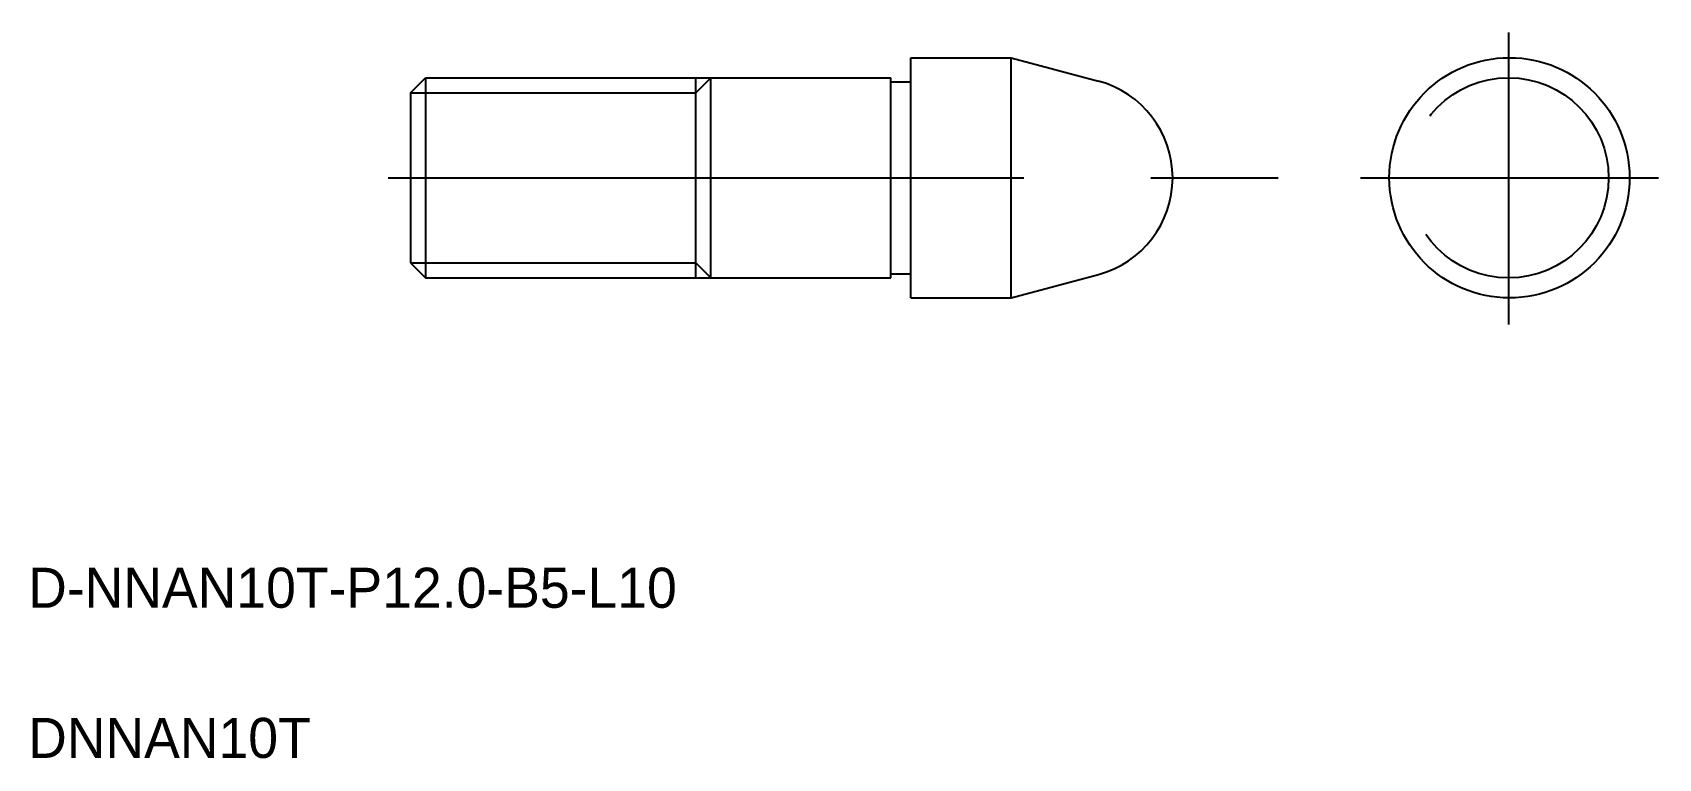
# Model space of a CAD drawing. Extents: x 23.5 to 104.7, y 20 to 56.2.
import ezdxf

# ---------------------------------------------------------------- set-up
doc = ezdxf.new("R2010")
doc.units = 0
doc.linetypes.add('CENTER', pattern=[50.8, 31.75, -6.35, 6.35, -6.35])
doc.linetypes.add('DASHED', pattern=[19.05, 12.7, -6.35])
doc.layers.get('0').update_dxf_attribs({"linetype": 'CONTINUOUS'})
doc.layers.add('CENTER', color=1, linetype='CENTER')

msp = doc.modelspace()

# ---------------------------------------------------------------- linework, layer by layer
at = {"color": 7, "linetype": 'CONTINUOUS'}
for p, q in [((67.344, 54.987), (72.344, 54.987)), ((67.344, 42.987), (67.344, 54.987)), ((72.344, 54.987), (76.712, 53.816)), ((72.344, 42.987), (72.344, 54.987)), ((42.344, 53.237), (43.094, 53.987)), ((43.094, 53.987), (57.344, 53.987)), ((43.094, 53.987), (43.094, 43.987)), ((56.594, 43.987), (56.594, 53.987)), ((57.344, 53.987), (66.344, 53.987)), ((57.344, 43.987), (57.344, 53.987)), ((66.344, 43.987), (66.344, 53.987)), ((66.344, 53.787), (67.344, 53.787)), ((42.344, 53.237), (42.344, 44.737)), ((42.344, 44.737), (43.094, 43.987)), ((43.094, 43.987), (57.344, 43.987)), ((57.344, 43.987), (66.344, 43.987)), ((66.344, 44.187), (67.344, 44.187)), ((72.344, 42.987), (76.712, 44.157)), ((67.344, 42.987), (72.344, 42.987)), ((68.594, 42.987), (68.594, 42.987)), ((69.844, 42.987), (69.844, 42.987))]:
    msp.add_line(p, q, dxfattribs=at)
at = {"color": 3, "linetype": 'CONTINUOUS'}
for p, q in [((56.594, 53.237), (57.344, 53.987)), ((42.344, 53.237), (56.594, 53.237)), ((42.344, 44.737), (56.594, 44.737)), ((56.594, 44.737), (57.344, 43.987))]:
    msp.add_line(p, q, dxfattribs=at)
at = {"color": 7, "linetype": 'CONTINUOUS'}
msp.add_circle((97.239, 48.987), 6, dxfattribs=at)
at = {"color": 3, "linetype": 'DASHED'}
msp.add_circle((97.19, 48.987), 5, dxfattribs=at)
at = {"color": 7, "linetype": 'CONTINUOUS'}
msp.add_arc((75.418, 48.987), 5, 285, 75.00001, dxfattribs=at)
at = {"layer": 'CENTER', "color": 1, "linetype": 'CENTER'}
for p, q in [((97.19, 56.244), (97.19, 41.659)), ((41.231, 48.987), (87.518, 48.987)), ((89.793, 48.987), (104.684, 48.987))]:
    msp.add_line(p, q, dxfattribs=at)

# ---------------------------------------------------------------- texts
at = {"color": 7, "linetype": 'CONTINUOUS'}
for s, p in [('D-NNAN10T-P12.0-B5-L10', (23.246, 27.508)), ('DNNAN10T', (23.246, 20.008))]:
    msp.add_text(s, height=2, dxfattribs=at).set_placement(p)

doc.saveas('drawing.dxf')
